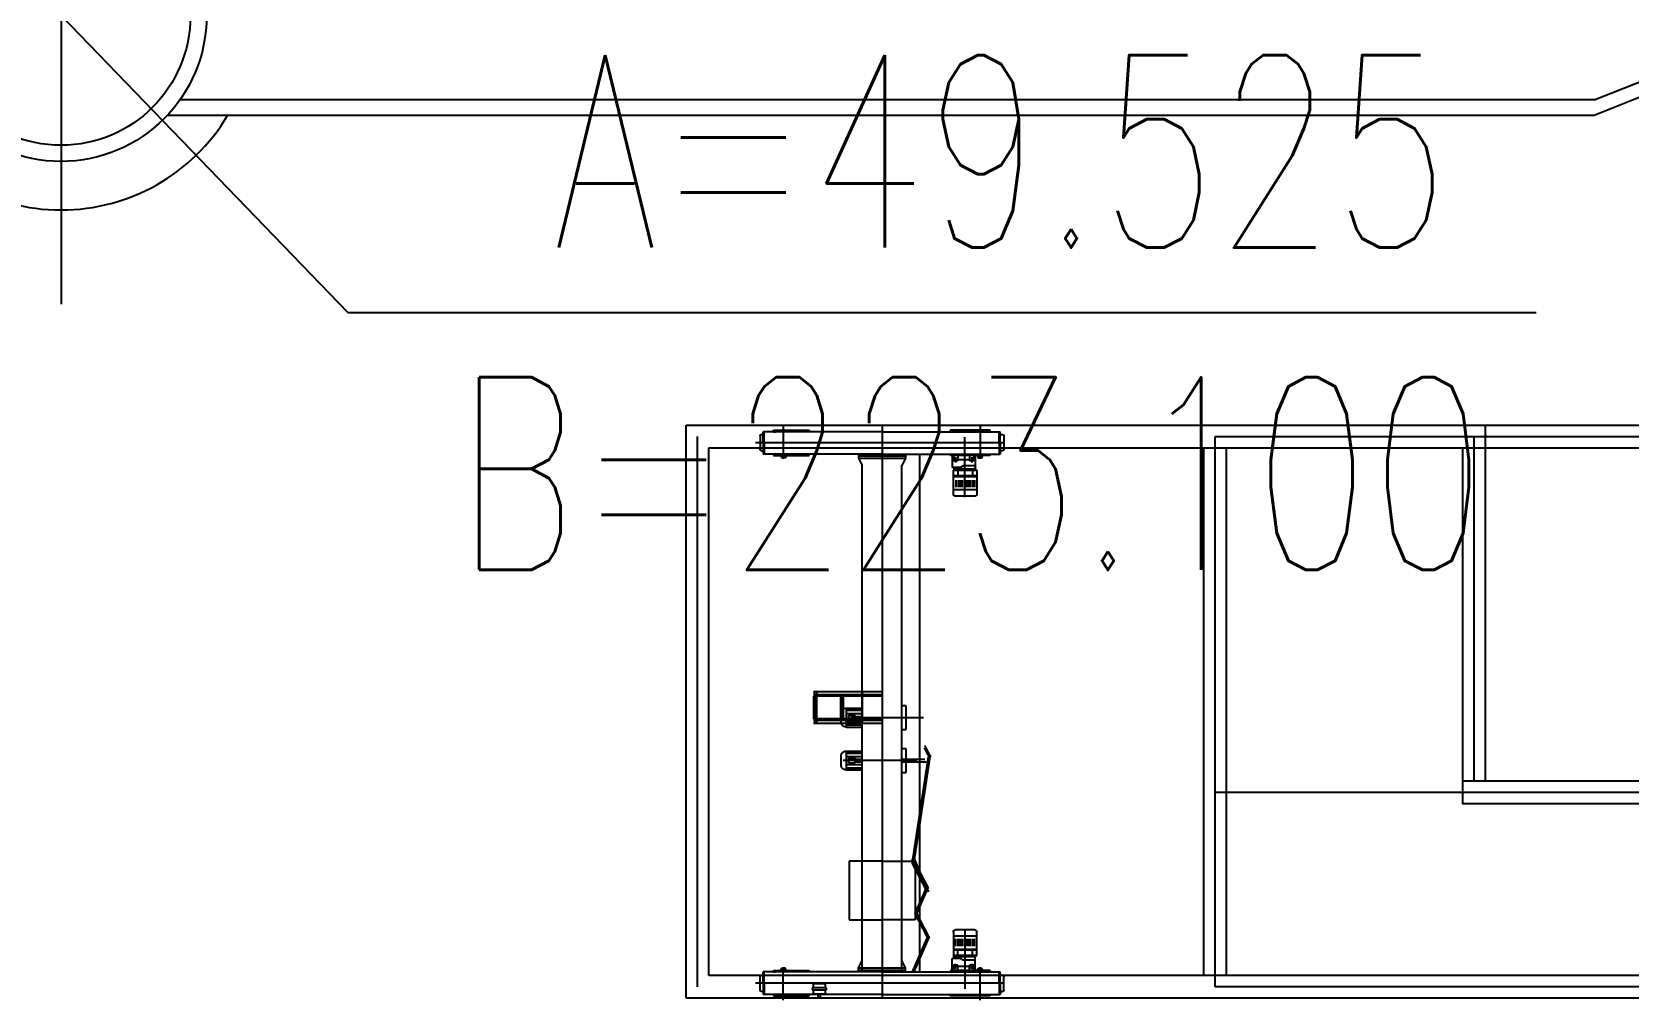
# Model space of a CAD drawing. Extents: x -170 to 1091, y -90 to 504.
# Drawn here: x 222.65 to 247.32, y 34.32 to 49.27 of the extents above; entities that cross this region are included whole.
import ezdxf

# ---------------------------------------------------------------- set-up
doc = ezdxf.new("R2010")
doc.units = 0
doc.header["$LTSCALE"] = 1000
doc.linetypes.add('CENTER2', pattern=[28.575, 19.05, -3.175, 3.175, -3.175])
doc.linetypes.add('PF_CENTER', pattern=[400, 250, -50, 50, -50])
doc.layers.get('0').update_dxf_attribs({"linetype": 'CONTINUOUS'})
for name, color, linetype in [('01', 7, 'CONTINUOUS'), ('02', 1, 'CONTINUOUS'), ('05', 4, 'PF_CENTER'), ('DIM_COOR', 3, 'CONTINUOUS'), ('PUB_TEXT', 7, 'CONTINUOUS')]:
    doc.layers.add(name, color=color, linetype=linetype)
doc.layers.add('EQPT', color=7, linetype='CONTINUOUS', lineweight=40)
doc.styles.add('_TCH_DIM', font='SIMPLEX', dxfattribs={"bigfont": 'GBCBIG'})

msp = doc.modelspace()

# ---------------------------------------------------------------- linework, layer by layer
at = {"color": 0, "lineweight": -2}
for p, q in [((232.76507, 43.19963, 0), (274.11507, 43.19963, 0)), ((245.11508, 43.19963, 0), (245.11508, 37.69964, 0)), ((233.11507, 42.84963, 0), (273.76507, 42.84963, 0)), ((233.11507, 34.69963, 0), (233.11507, 42.84963, 0)), ((241.11507, 34.69963, 0), (241.11507, 42.84963, 0)), ((244.76508, 42.84963, 0), (244.76508, 37.34964, 0)), ((274.11507, 37.69964, 0), (244.76508, 37.69964, 0)), ((274.11507, 37.34964, 0), (244.76508, 37.34964, 0)), ((266.53092, 34.69963, 0), (233.11507, 34.69963, 0)), ((274.11507, 34.34963, 0), (232.76507, 34.34963, 0))]:
    msp.add_line(p, q, dxfattribs=at)
at = {"layer": '01', "ltscale": 8}
for p, q in [((246.8, 48.22385, 0), (248.8, 49.02385, 0)), ((248.8, 48.78385, 0), (246.8, 47.98385, 0)), ((246.8, 48.22385, 0), (224.93644, 48.22385)), ((246.8, 47.98385, 0), (224.7404, 47.98385))]:
    msp.add_line(p, q, dxfattribs=at)
at = {"layer": '01', "ltscale": 10}
for radius in [2.25, 2]:
    msp.add_circle((223.1, 49.52385), radius, dxfattribs=at)
at = {"layer": '02'}
msp.add_arc((223.1, 49.52385), 3, 210.886118, 329.113882, dxfattribs=at)
at = {"layer": '05', "ltscale": 8}
msp.add_line((223.1, 53.98282), (223.1, 45.06787), dxfattribs=at)
at = {"layer": 'DIM_COOR', "color": 3, "linetype": 'Continuous'}
for p, q in [((223.1, 49.52535), (227.53263, 44.94106)), ((227.53263, 44.94106), (245.90263, 44.94106))]:
    msp.add_line(p, q, dxfattribs=at)
at = {"layer": 'EQPT', "linetype": 'CENTER2', "lineweight": -2, "ltscale": 5}
for p, q in [((232.76507, 34.34963, 0), (232.76507, 43.19963, 0)), ((234.26482, 43.18669, 0), (234.26482, 42.67872, 0)), ((235.79103, 43.19495, 0), (235.79103, 34.36293, 0)), ((237.30663, 43.18669, 0), (237.30663, 42.67872, 0)), ((232.94007, 34.52463, 0), (232.94007, 43.02463, 0)), ((233.90622, 43.03272, 0), (233.90622, 42.82798, 0)), ((233.96466, 43.05622, 0), (233.92972, 43.05622, 0)), ((235.78573, 43.09902, 0), (233.95305, 43.09902, 0)), ((233.95305, 42.92515, 0), (233.95305, 43.09902, 0)), ((233.96989, 42.92515, 0), (233.96989, 43.09902, 0)), ((234.11053, 43.12124, 0), (234.66372, 43.12124, 0)), ((234.11053, 43.09902, 0), (234.11053, 43.12124, 0)), ((234.11053, 43.09902, 0), (234.1427, 43.09902, 0)), ((234.66372, 43.12124, 0), (234.66372, 43.09902, 0)), ((235.78573, 43.09902, 0), (237.6184, 43.09902, 0)), ((237.46093, 43.12124, 0), (236.84591, 43.12124, 0)), ((236.84591, 43.12124, 0), (236.84591, 43.09902, 0)), ((237.07017, 42.08829, 0), (237.07017, 43.01589, 0)), ((237.46093, 43.09902, 0), (237.46093, 43.12124, 0)), ((237.60156, 42.92515, 0), (237.60156, 43.09902, 0)), ((237.6174, 43.05622, 0), (237.65235, 43.05622, 0)), ((237.6184, 42.92515, 0), (237.6184, 43.09902, 0)), ((237.67584, 43.03272, 0), (237.67584, 42.82798, 0)), ((240.94007, 34.52463, 0), (240.94007, 43.02463, 0)), ((240.94007, 43.02463, 0), (273.94007, 43.02463, 0)), ((244.94008, 43.02463, 0), (244.94008, 37.69964, 0)), ((237.6609, 42.92515, 0), (233.83323, 42.92515, 0)), ((233.92972, 42.80448, 0), (233.96466, 42.80448, 0)), ((233.95305, 42.92515, 0), (233.95305, 42.75128, 0)), ((235.78573, 42.75128, 0), (233.95305, 42.75128, 0)), ((233.96989, 42.92515, 0), (233.96989, 42.75128, 0)), ((234.11053, 42.75128, 0), (234.11053, 42.72906, 0)), ((234.11053, 42.75128, 0), (234.1427, 42.75128, 0)), ((234.11053, 42.72906, 0), (234.66277, 42.72906, 0)), ((234.22024, 42.71425, 0), (234.22024, 42.72906, 0)), ((234.2465, 42.71425, 0), (234.22024, 42.71425, 0)), ((234.23457, 42.70232, 0), (234.23457, 42.71425, 0)), ((234.30142, 42.70232, 0), (234.23457, 42.70232, 0)), ((234.23457, 42.70232, 0), (234.24173, 42.69278, 0)), ((234.29187, 42.69278, 0), (234.24173, 42.69278, 0)), ((234.2465, 42.71425, 0), (234.2465, 42.72906, 0)), ((234.30142, 42.70232, 0), (234.29187, 42.69278, 0)), ((234.30142, 42.72906, 0), (234.30142, 42.70232, 0)), ((234.66277, 42.72906, 0), (234.66277, 42.75128, 0)), ((235.42906, 42.75128, 0), (235.42906, 42.69125, 0)), ((235.42906, 42.72751, 0), (236.153, 42.72751, 0)), ((235.42906, 42.69125, 0), (236.153, 42.69125, 0)), ((235.42906, 42.69125, 0), (235.48327, 42.5748, 0)), ((235.78573, 42.75128, 0), (237.6184, 42.75128, 0)), ((236.153, 42.69125, 0), (236.0988, 42.5748, 0)), ((236.153, 42.75128, 0), (236.153, 42.69125, 0)), ((236.37234, 38.91663, 0), (236.37234, 42.75128, 0)), ((236.84655, 42.72906, 0), (236.84655, 42.75128, 0)), ((237.46093, 42.72906, 0), (236.84655, 42.72906, 0)), ((236.87609, 42.72906, 0), (236.87609, 42.54393, 0)), ((236.89299, 42.72843, 0), (236.89299, 42.64791, 0)), ((236.92811, 42.70529, 0), (236.92811, 42.62498, 0)), ((236.96322, 42.72843, 0), (236.96322, 42.64791, 0)), ((237.14113, 42.72843, 0), (237.14113, 42.64791, 0)), ((237.17624, 42.70529, 0), (237.17624, 42.62498, 0)), ((237.21136, 42.72843, 0), (237.21136, 42.64791, 0)), ((237.23025, 42.72906, 0), (237.23025, 42.51848, 0)), ((237.27003, 42.72906, 0), (237.27003, 42.70232, 0)), ((237.27003, 42.70232, 0), (237.27958, 42.69278, 0)), ((237.27003, 42.70232, 0), (237.33689, 42.70232, 0)), ((237.27958, 42.69278, 0), (237.32972, 42.69278, 0)), ((237.32495, 42.71425, 0), (237.32495, 42.72906, 0)), ((237.32495, 42.71425, 0), (237.35121, 42.71425, 0)), ((237.33689, 42.70232, 0), (237.32972, 42.69278, 0)), ((237.33689, 42.70232, 0), (237.33689, 42.71425, 0)), ((237.35121, 42.71425, 0), (237.35121, 42.72906, 0)), ((237.46093, 42.72906, 0), (237.46093, 42.75128, 0)), ((237.60156, 42.92515, 0), (237.60156, 42.75128, 0)), ((237.65235, 42.80448, 0), (237.6174, 42.80448, 0)), ((237.6184, 42.92515, 0), (237.6184, 42.75128, 0)), ((240.76507, 34.69963, 0), (240.76507, 42.84963, 0)), ((235.48327, 38.66123, 0), (235.48327, 42.5748, 0)), ((236.0988, 34.75512, 0), (236.0988, 42.5748, 0)), ((237.23025, 42.66608, 0), (236.87609, 42.66608, 0)), ((237.00484, 42.54393, 0), (236.87609, 42.54393, 0)), ((236.90805, 42.51848, 0), (236.89277, 42.49812, 0)), ((237.25446, 42.49812, 0), (236.89277, 42.49812, 0)), ((236.89277, 42.1336, 0), (236.89277, 42.49812, 0)), ((236.96322, 42.64942, 0), (236.89299, 42.64942, 0)), ((236.90805, 42.51848, 0), (236.90805, 42.54393, 0)), ((237.23025, 42.51848, 0), (236.90805, 42.51848, 0)), ((236.96306, 42.49812, 0), (236.96306, 42.41821, 0)), ((237.0456, 42.56938, 0), (237.00484, 42.54393, 0)), ((237.23025, 42.56938, 0), (237.0456, 42.56938, 0)), ((237.21136, 42.64942, 0), (237.14113, 42.64942, 0)), ((237.18673, 42.49812, 0), (237.18673, 42.41821, 0)), ((237.23025, 42.51848, 0), (237.25446, 42.49812, 0)), ((237.25446, 42.49812, 0), (237.25446, 42.17353, 0)), ((237.25446, 42.41821, 0), (236.89277, 42.41821, 0)), ((237.25446, 42.40424, 0), (236.89277, 42.40424, 0)), ((237.25446, 42.2013, 0), (236.89277, 42.2013, 0)), ((236.9316, 42.35186, 0), (236.9316, 42.23971, 0)), ((236.96655, 42.35186, 0), (236.96655, 42.23971, 0)), ((236.998, 42.35186, 0), (236.998, 42.23971, 0)), ((237.02946, 42.35186, 0), (237.02946, 42.23971, 0)), ((237.06441, 42.35186, 0), (237.06441, 42.23971, 0)), ((237.09586, 42.35186, 0), (237.09586, 42.23971, 0)), ((237.12032, 42.35186, 0), (237.12032, 42.23971, 0)), ((237.15178, 42.35186, 0), (237.15178, 42.23971, 0)), ((237.18673, 42.35186, 0), (237.18673, 42.23971, 0)), ((237.21818, 42.35186, 0), (237.21818, 42.23971, 0)), ((237.22313, 42.10228, 0), (236.9241, 42.10228, 0)), ((237.25446, 42.17353, 0), (237.25446, 42.1336, 0)), ((235.79103, 39.0815, 0), (234.73102, 39.0815, 0)), ((234.74918, 39.0815, 0), (234.73102, 39.0815, 0)), ((235.79103, 39.03455, 0), (234.73102, 39.03455, 0)), ((235.79103, 39.0131, 0), (234.73102, 39.0131, 0)), ((234.73102, 39.0131, 0), (234.73102, 38.66123, 0)), ((234.73102, 39.0131, 0), (234.79273, 39.0131, 0)), ((234.74918, 39.03455, 0), (234.74918, 39.0815, 0)), ((234.79273, 39.03455, 0), (234.74918, 39.03455, 0)), ((234.76033, 39.03455, 0), (234.76033, 38.63978, 0)), ((234.77937, 39.0815, 0), (234.77937, 38.59283, 0)), ((234.79273, 39.0131, 0), (234.79273, 39.03455, 0)), ((235.14809, 39.0131, 0), (235.14809, 38.66123, 0)), ((235.16269, 39.03455, 0), (235.16269, 38.63978, 0)), ((235.192, 39.0131, 0), (235.192, 38.66123, 0)), ((235.48327, 39.0815, 0), (235.48327, 38.59283, 0)), ((235.48327, 34.75512, 0), (235.48327, 39.0131, 0)), ((236.37234, 34.75512, 0), (236.37234, 39.07863, 0)), ((235.15869, 38.6124, 0), (235.15869, 38.75338, 0)), ((235.23387, 38.82857, 0), (235.48327, 38.82857, 0)), ((235.24139, 38.53722, 0), (235.24139, 38.82857, 0)), ((235.24139, 38.79567, 0), (235.48327, 38.79567, 0)), ((235.24139, 38.7468, 0), (235.48327, 38.7468, 0)), ((236.16193, 38.86244, 0), (236.0988, 38.86244, 0)), ((236.16193, 38.49668, 0), (236.16193, 38.86244, 0)), ((235.79103, 38.66123, 0), (234.73102, 38.66123, 0)), ((234.73102, 38.66123, 0), (234.79273, 38.66123, 0)), ((235.79103, 38.63978, 0), (234.73102, 38.63978, 0)), ((235.79103, 38.59283, 0), (234.73102, 38.59283, 0)), ((234.74918, 38.59283, 0), (234.73102, 38.59283, 0)), ((234.79273, 38.63978, 0), (234.74918, 38.63978, 0)), ((234.74918, 38.63978, 0), (234.74918, 38.59283, 0)), ((234.79273, 38.66123, 0), (234.79273, 38.63978, 0)), ((235.23387, 38.53722, 0), (235.48327, 38.53722, 0)), ((235.24139, 38.61898, 0), (235.48327, 38.61898, 0)), ((235.24139, 38.57011, 0), (235.48327, 38.57011, 0)), ((235.27423, 38.71673, 0), (235.37573, 38.71673, 0)), ((235.27423, 38.71673, 0), (235.27423, 38.64906, 0)), ((235.27423, 38.64906, 0), (235.37573, 38.64906, 0)), ((235.30922, 38.68289, 0), (236.43381, 38.68289, 0)), ((235.37573, 38.64906, 0), (235.37573, 38.71673, 0)), ((235.37573, 38.70198, 0), (235.48327, 38.70198, 0)), ((235.37573, 38.66381, 0), (235.48327, 38.66381, 0)), ((235.79103, 38.66123, 0), (235.55124, 38.66123, 0)), ((236.0988, 38.49668, 0), (236.16193, 38.49668, 0)), ((236.53148, 38.10446, 0), (236.45459, 38.25354, 0)), ((235.15869, 37.94931, 0), (235.15869, 38.09028, 0)), ((236.33038, 38.01762, 0), (235.18789, 38.01762, 0)), ((235.23387, 38.16547, 0), (235.48327, 38.16547, 0)), ((235.24139, 37.87412, 0), (235.24139, 38.16547, 0)), ((235.24139, 38.13257, 0), (235.48327, 38.13257, 0)), ((235.24139, 38.0837, 0), (235.48327, 38.0837, 0)), ((235.27423, 38.05363, 0), (235.37573, 38.05363, 0)), ((235.27423, 38.05363, 0), (235.27423, 37.98596, 0)), ((235.37573, 37.98596, 0), (235.37573, 38.05363, 0)), ((235.37573, 38.03888, 0), (235.48327, 38.03888, 0)), ((235.37573, 38.00071, 0), (235.48327, 38.00071, 0)), ((236.16193, 38.19934, 0), (236.0988, 38.19934, 0)), ((236.0988, 38.03963, 0), (236.45459, 38.03963, 0)), ((236.0988, 38.00163, 0), (236.4742, 38.00163, 0)), ((236.16193, 38.03963, 0), (236.16193, 38.19934, 0)), ((236.16193, 37.83358, 0), (236.16193, 38.00163, 0)), ((236.26215, 36.45683, 0), (236.50705, 38.07759, 0)), ((236.28746, 36.45683, 0), (236.53236, 38.07759, 0)), ((236.50617, 38.10446, 0), (236.44888, 38.21553, 0)), ((235.23387, 37.87412, 0), (235.48327, 37.87412, 0)), ((235.24139, 37.95589, 0), (235.48327, 37.95589, 0)), ((235.24139, 37.90701, 0), (235.48327, 37.90701, 0)), ((235.27423, 37.98596, 0), (235.37573, 37.98596, 0)), ((236.0988, 37.83358, 0), (236.16193, 37.83358, 0)), ((273.94007, 37.52464, 0), (240.94007, 37.52464, 0)), ((235.79103, 36.46352, 0), (235.28073, 36.46352, 0)), ((235.28073, 36.46352, 0), (235.28073, 35.55787, 0)), ((235.79103, 36.46352, 0), (236.30134, 36.46352, 0)), ((236.26215, 36.49967, 0), (236.4763, 35.99129, 0)), ((236.47083, 36.0699, 0), (236.26303, 36.4728, 0)), ((236.47542, 36.01816, 0), (236.26303, 36.42996, 0)), ((236.28746, 36.49967, 0), (236.50161, 35.99129, 0)), ((236.49614, 36.0699, 0), (236.28834, 36.4728, 0)), ((236.50073, 36.01816, 0), (236.28834, 36.42996, 0)), ((236.30134, 36.46352, 0), (236.30134, 35.55787, 0)), ((236.30343, 35.65673, 0), (236.47171, 36.04303, 0)), ((236.32875, 35.65673, 0), (236.49702, 36.04303, 0)), ((235.28073, 35.55787, 0), (235.79103, 35.55787, 0)), ((236.30134, 35.55787, 0), (235.79103, 35.55787, 0)), ((236.48689, 35.30104, 0), (236.30343, 35.65673, 0)), ((236.5122, 35.30104, 0), (236.32875, 35.65673, 0)), ((236.89277, 35.37279, 0), (236.89277, 35.00828, 0)), ((237.25446, 35.3051, 0), (236.89277, 35.3051, 0)), ((237.22313, 35.40412, 0), (236.9241, 35.40412, 0)), ((237.07017, 35.41811, 0), (237.07017, 34.49051, 0)), ((237.25446, 35.33286, 0), (237.25446, 35.37279, 0)), ((237.25446, 35.00828, 0), (237.25446, 35.33286, 0)), ((236.26215, 34.75621, 0), (236.48777, 35.27417, 0)), ((236.28746, 34.75621, 0), (236.51308, 35.27417, 0)), ((237.25446, 35.10216, 0), (236.89277, 35.10216, 0)), ((237.25446, 35.08819, 0), (236.89277, 35.08819, 0)), ((236.9316, 35.15454, 0), (236.9316, 35.26669, 0)), ((236.96306, 35.00828, 0), (236.96306, 35.08819, 0)), ((236.96655, 35.15454, 0), (236.96655, 35.26669, 0)), ((236.998, 35.15454, 0), (236.998, 35.26669, 0)), ((237.02946, 35.15454, 0), (237.02946, 35.26669, 0)), ((237.06441, 35.15454, 0), (237.06441, 35.26669, 0)), ((237.09586, 35.15454, 0), (237.09586, 35.26669, 0)), ((237.12032, 35.15454, 0), (237.12032, 35.26669, 0)), ((237.15178, 35.15454, 0), (237.15178, 35.26669, 0)), ((237.18673, 35.15454, 0), (237.18673, 35.26669, 0)), ((237.18673, 35.00828, 0), (237.18673, 35.08819, 0)), ((237.21818, 35.15454, 0), (237.21818, 35.26669, 0)), ((234.2465, 34.79215, 0), (234.22024, 34.79215, 0)), ((234.22024, 34.79215, 0), (234.22024, 34.77734, 0)), ((234.23457, 34.80408, 0), (234.24173, 34.81362, 0)), ((234.23457, 34.80408, 0), (234.23457, 34.79215, 0)), ((234.30142, 34.80408, 0), (234.23457, 34.80408, 0)), ((234.29187, 34.81362, 0), (234.24173, 34.81362, 0)), ((234.2465, 34.79215, 0), (234.2465, 34.77734, 0)), ((234.26482, 34.31971, 0), (234.26482, 34.82768, 0)), ((234.30142, 34.80408, 0), (234.29187, 34.81362, 0)), ((234.30142, 34.77734, 0), (234.30142, 34.80408, 0)), ((235.42906, 34.81515, 0), (235.48327, 34.9316, 0)), ((235.42906, 34.81515, 0), (236.153, 34.81515, 0)), ((235.42906, 34.75512, 0), (235.42906, 34.81515, 0)), ((236.153, 34.81515, 0), (236.0988, 34.9316, 0)), ((236.153, 34.75512, 0), (236.153, 34.81515, 0)), ((237.00484, 34.96247, 0), (236.87609, 34.96247, 0)), ((236.87609, 34.77734, 0), (236.87609, 34.96247, 0)), ((237.23025, 34.84032, 0), (236.87609, 34.84032, 0)), ((237.25446, 35.00828, 0), (236.89277, 35.00828, 0)), ((236.90805, 34.98792, 0), (236.89277, 35.00828, 0)), ((236.89299, 34.77797, 0), (236.89299, 34.85849, 0)), ((236.96322, 34.85698, 0), (236.89299, 34.85698, 0)), ((237.23025, 34.98792, 0), (236.90805, 34.98792, 0)), ((236.90805, 34.98792, 0), (236.90805, 34.96247, 0)), ((236.92811, 34.80111, 0), (236.92811, 34.88142, 0)), ((236.96322, 34.77797, 0), (236.96322, 34.85849, 0)), ((237.0456, 34.93702, 0), (237.00484, 34.96247, 0)), ((237.23025, 34.93702, 0), (237.0456, 34.93702, 0)), ((237.14113, 34.77797, 0), (237.14113, 34.85849, 0)), ((237.21136, 34.85698, 0), (237.14113, 34.85698, 0)), ((237.17624, 34.80111, 0), (237.17624, 34.88142, 0)), ((237.21136, 34.77797, 0), (237.21136, 34.85849, 0)), ((237.23025, 34.98792, 0), (237.25446, 35.00828, 0)), ((237.23025, 34.77734, 0), (237.23025, 34.98792, 0)), ((237.27003, 34.80408, 0), (237.27958, 34.81362, 0)), ((237.27003, 34.77734, 0), (237.27003, 34.80408, 0)), ((237.27003, 34.80408, 0), (237.33689, 34.80408, 0)), ((237.27958, 34.81362, 0), (237.32972, 34.81362, 0)), ((237.30663, 34.31971, 0), (237.30663, 34.82768, 0)), ((237.32495, 34.79215, 0), (237.35121, 34.79215, 0)), ((237.32495, 34.79215, 0), (237.32495, 34.77734, 0)), ((237.33689, 34.80408, 0), (237.32972, 34.81362, 0)), ((237.33689, 34.80408, 0), (237.33689, 34.79215, 0)), ((237.35121, 34.79215, 0), (237.35121, 34.77734, 0)), ((237.6609, 34.58125, 0), (233.83323, 34.58125, 0)), ((233.90622, 34.47367, 0), (233.90622, 34.67842, 0)), ((233.92972, 34.70192, 0), (233.96466, 34.70192, 0)), ((235.78573, 34.75512, 0), (233.95305, 34.75512, 0)), ((233.95305, 34.58125, 0), (233.95305, 34.75512, 0)), ((233.95305, 34.58125, 0), (233.95305, 34.40738, 0)), ((233.96989, 34.58125, 0), (233.96989, 34.75512, 0)), ((233.96989, 34.58125, 0), (233.96989, 34.40738, 0)), ((234.11053, 34.77734, 0), (234.66277, 34.77734, 0)), ((234.11053, 34.75512, 0), (234.11053, 34.77734, 0)), ((234.11053, 34.75512, 0), (234.1427, 34.75512, 0)), ((234.66277, 34.77734, 0), (234.66277, 34.75512, 0)), ((234.91553, 34.57024, 0), (234.72493, 34.57024, 0)), ((234.72493, 34.57024, 0), (234.72493, 34.51103, 0)), ((234.91553, 34.51103, 0), (234.91553, 34.57024, 0)), ((235.42906, 34.77889, 0), (236.153, 34.77889, 0)), ((235.78573, 34.75512, 0), (237.6184, 34.75512, 0)), ((237.46093, 34.77734, 0), (236.84655, 34.77734, 0)), ((236.84655, 34.77734, 0), (236.84655, 34.75512, 0)), ((237.46093, 34.77734, 0), (237.46093, 34.75512, 0)), ((237.60156, 34.58125, 0), (237.60156, 34.75512, 0)), ((237.60156, 34.58125, 0), (237.60156, 34.40738, 0)), ((237.65235, 34.70192, 0), (237.6174, 34.70192, 0)), ((237.6184, 34.58125, 0), (237.6184, 34.75512, 0)), ((237.6184, 34.58125, 0), (237.6184, 34.40738, 0)), ((237.67584, 34.47367, 0), (237.67584, 34.67842, 0)), ((233.96466, 34.45018, 0), (233.92972, 34.45018, 0)), ((234.805, 34.40738, 0), (233.95305, 34.40738, 0)), ((234.11053, 34.40738, 0), (234.11053, 34.38516, 0)), ((234.11053, 34.40738, 0), (234.1427, 34.40738, 0)), ((234.11053, 34.38516, 0), (234.66372, 34.38516, 0)), ((234.66372, 34.38516, 0), (234.66372, 34.40738, 0)), ((234.93038, 34.51103, 0), (234.70854, 34.51103, 0)), ((234.70854, 34.51103, 0), (234.70854, 34.47617, 0)), ((234.70854, 34.47617, 0), (234.93038, 34.47617, 0)), ((234.72493, 34.47617, 0), (234.72493, 34.41731, 0)), ((234.72493, 34.41731, 0), (234.91553, 34.41731, 0)), ((234.805, 34.35571, 0), (234.805, 34.41731, 0)), ((234.83256, 34.35571, 0), (234.805, 34.35571, 0)), ((234.83256, 34.41731, 0), (234.83256, 34.35571, 0)), ((235.78573, 34.40738, 0), (234.83256, 34.40738, 0)), ((234.91553, 34.41731, 0), (234.91553, 34.47617, 0)), ((234.93038, 34.47617, 0), (234.93038, 34.51103, 0)), ((235.78573, 34.40738, 0), (237.6184, 34.40738, 0)), ((236.84591, 34.38516, 0), (236.84591, 34.40738, 0)), ((237.46093, 34.38516, 0), (236.84591, 34.38516, 0)), ((237.46093, 34.40738, 0), (237.46093, 34.38516, 0)), ((237.6174, 34.45018, 0), (237.65235, 34.45018, 0)), ((273.94007, 34.52463, 0), (240.94007, 34.52463, 0))]:
    msp.add_line(p, q, dxfattribs=at)
at = {"layer": 'EQPT', "linetype": 'CENTER2', "lineweight": -2, "ltscale": 5, "extrusion": (0, 0, -1)}
for centre, major_axis, start_param, end_param in [((233.92972, 43.03272, 0), (0.0235, 0.00002), 3.14247939, 4.71327571), ((237.65235, 43.03272, 0), (-0.0235, 0.00002), 1.5699096, 3.14070593), ((233.92972, 42.82798, 0), (0.0235, 0.00002), 1.57171475, 3.14251108), ((237.65235, 42.82798, 0), (-0.0235, 0.00001), 3.14135622, 4.71215255), ((236.9241, 42.1336, 0), (-0.03133, 0.00001), 4.71207907, 6.2828754), ((237.22313, 42.1336, 0), (0.03133, 0.00001), 0.00030991, 1.57110624), ((235.23387, 38.75338, 0), (0.07519, 0.00001), 3.14166975, 4.71246608), ((235.23387, 38.6124, 0), (-0.07519, 0.00001), 4.71231189, 6.28310821), ((235.23387, 38.09028, 0), (-0.07519, 0.00001), -0.00014858, 1.57064775), ((236.47833, 38.0901, 0), (0.03133, 0), -0.47606528, 0.41093599), ((236.50364, 38.0901, 0), (-0.03133, 0.00001), 2.66502364, 3.55202491), ((235.23387, 37.94931, 0), (-0.07519, 0.00001), 4.71223666, 6.28303299), ((236.29087, 36.48716, 0), (0.03133, 0.00001), 2.66559324, 3.55259452), ((236.29087, 36.44432, 0), (0.03133, 0.00001), 2.66559324, 3.55259452), ((236.31618, 36.48716, 0), (-0.03133, 0.00001), -0.47650346, 0.41049782), ((236.31618, 36.44432, 0), (-0.03133, 0.00001), -0.47650346, 0.41049782), ((236.44299, 36.05554, 0), (-0.03133, 0.00001), 2.6650892, 3.55209047), ((236.4683, 36.05554, 0), (-0.03133, 0.00001), 2.6650892, 3.55209047), ((236.44758, 36.0038, 0), (0.03133, 0), -0.47606528, 0.41093599), ((236.47289, 36.0038, 0), (0.03133, 0), -0.47606528, 0.41093599), ((236.45905, 35.28668, 0), (-0.03133, 0.00001), 2.6650892, 3.55209047), ((236.48436, 35.28668, 0), (-0.03133, 0.00001), 2.6650892, 3.55209047), ((236.9241, 35.37279, 0), (-0.03133, 0.00001), -0.00041125, 1.57038508), ((237.22313, 35.37279, 0), (0.03133, 0.00002), -1.57026431, 0.00053202), ((233.92972, 34.67842, 0), (-0.0235, 0), -0.00012646, 1.57066986), ((237.65235, 34.67842, 0), (0.0235, 0.00001), -1.57054949, 0.00024684), ((233.92972, 34.47367, 0), (-0.0235, 0.00002), 4.71155241, 6.28234874), ((237.65235, 34.47367, 0), (0.0235, 0.00002), 0.00071619, 1.57151251)]:
    msp.add_ellipse(centre, major_axis=major_axis, ratio=0.99999999, start_param=start_param, end_param=end_param, dxfattribs=at)

# ---------------------------------------------------------------- texts
at = {"layer": 'PUB_TEXT', "linetype": 'Continuous', "style": '_TCH_DIM', "width": 0.705882}
for s, p in [('A=49.525', (230.70263, 45.94206)), ('B=223.100', (229.20263, 40.96506))]:
    msp.add_text(s, height=2.975, dxfattribs=at).set_placement(p)

doc.saveas('drawing.dxf')
